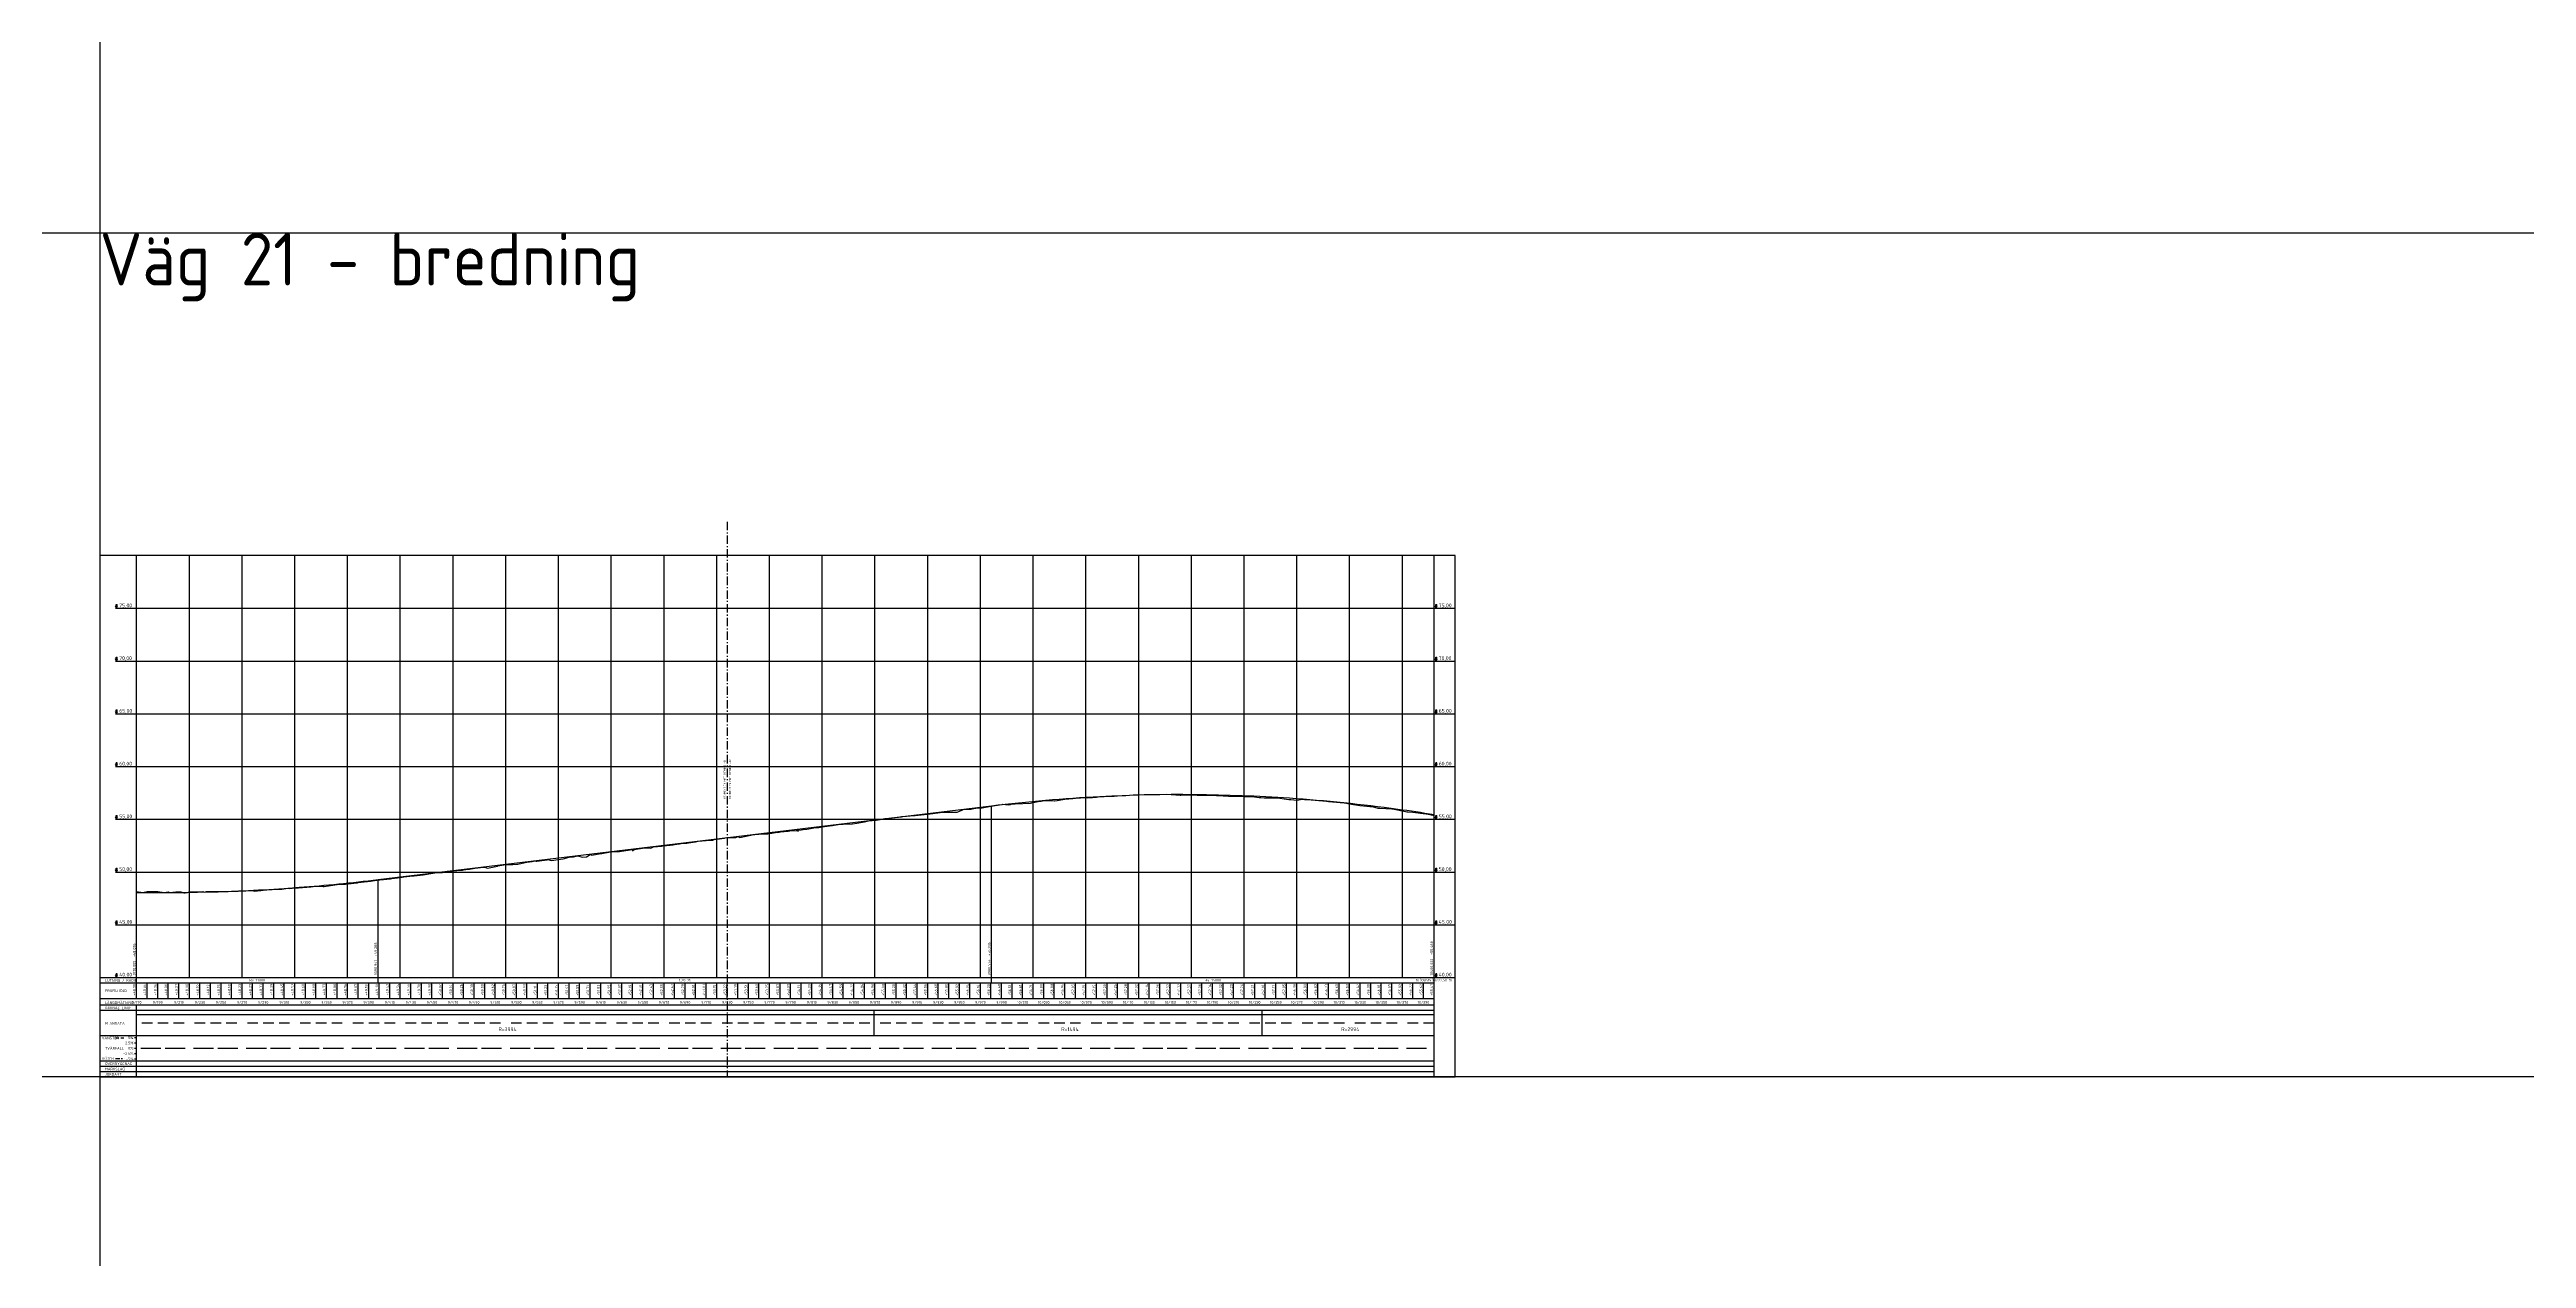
# Model space of a CAD drawing. Header units: metres. Extents: x 166122 to 177816, y 6220705 to 6231023.
# Drawn here: x 173250 to 175598, y 6228392 to 6229538 of the extents above; entities that cross this region are included whole.
import ezdxf
from ezdxf.enums import TextEntityAlignment as Align

# ---------------------------------------------------------------- set-up
doc = ezdxf.new("R2010")
doc.units = ezdxf.units.M
for name, pattern in [('AA_CENTER_8', [13, 8, -2, 1, -2]), ('CENTRUMLINJE', [27, 20, -3, 1, -3]), ('DIVIDE', [10, 4, -2, 0, -2, 0, -2]), ('STRECKAD_3', [5, 3, -2])]:
    doc.linetypes.add(name, pattern=pattern)
doc.layers.get('Defpoints').update_dxf_attribs({"color": 5})
for name, color, linetype in [('Konnektion', 6, 'AA_CENTER_8'), ('Konnektion txt', 7, 'Continuous'), ('M-362B', 4, 'Continuous'), ('M-364', 6, 'Continuous'), ('M-368-T', 1, 'Continuous'), ('M-368A', 7, 'Continuous'), ('M-368B', 251, 'Continuous'), ('M-368C', 7, 'CENTRUMLINJE')]:
    doc.layers.add(name, color=color, linetype=linetype)
doc.styles.add('ISO', font='iso.shx')
doc.styles.add('ISO-Anno-50', font='iso.shx', dxfattribs={"height": 5})
doc.styles.add('ISO35', font='ISO3098', dxfattribs={"height": 3.5})
doc.styles.add('P_ISO_25', font='iso.shx', dxfattribs={"height": 4})
doc.styles.add('P_ISO_35', font='ISO', dxfattribs={"height": 3.5})

msp = doc.modelspace()

# ---------------------------------------------------------------- linework, layer by layer
at = {"layer": 'Defpoints'}
msp.add_line((173297.1, 6230512.9), (173297.1, 6220705.1), dxfattribs=at)
msp.add_lwpolyline([(170892, 6229364.2), (177002, 6229364.2), (177002, 6228564.2), (170892, 6228564.2)], close=True, dxfattribs=at)
at = {"layer": 'Konnektion'}
msp.add_line((173892.1, 6229090.2), (173892.1, 6228563.6), dxfattribs=at)
at = {"layer": 'M-362B', "flags": 128}
msp.add_lwpolyline([(173332.1, 6228739.6), (173332.1, 6228739.6), (173338.1, 6228738.7), (173342.1, 6228739.7), (173347.5, 6228739.7), (173348.3, 6228739.7), (173348.6, 6228739.8), (173349.5, 6228739.7), (173352.1, 6228739.6), (173358.1, 6228738.9), (173362.1, 6228739.5), (173363.7, 6228738.8), (173369.4, 6228739.5), (173372, 6228739.3), (173372.5, 6228739.4), (173373.3, 6228739.4), (173374, 6228739.4), (173377, 6228738.5), (173378, 6228738.6), (173382.1, 6228739.5), (173390.1, 6228739.3), (173392.4, 6228739.4), (173394.8, 6228739.6), (173396.2, 6228739.2), (173398.4, 6228739.6), (173399.3, 6228739.6), (173400.6, 6228739.6), (173402.1, 6228739.7), (173404.7, 6228739.8), (173422.1, 6228740.1), (173422.3, 6228740), (173423.4, 6228740), (173427.4, 6228740.2), (173428.3, 6228740.2), (173433.4, 6228740.4), (173435.6, 6228740.5), (173442.1, 6228740.8), (173443.6, 6228740.1), (173450, 6228740.6), (173454.7, 6228741.3), (173455.5, 6228741.3), (173460.6, 6228741.5), (173462.1, 6228741.8), (173467.6, 6228741.8), (173469.8, 6228741.9), (173475.6, 6228742.8), (173476.7, 6228742.9), (173477.4, 6228742.6), (173482.1, 6228743.3), (173483.4, 6228743.1), (173485.7, 6228743.3), (173497.4, 6228744.1), (173502.1, 6228744.7), (173503.1, 6228744.8), (173504.1, 6228744.8), (173508.8, 6228744.5), (173509.8, 6228744.5), (173522.1, 6228746.3), (173529.7, 6228746.7), (173530.2, 6228746.8), (173531.3, 6228747), (173532.5, 6228747.1), (173540.8, 6228748), (173541.4, 6228748.1), (173542.1, 6228748.3), (173553.9, 6228749.5), (173555.7, 6228749.8), (173561.6, 6228750.8), (173562.1, 6228750.8), (173562.8, 6228750.9), (173572.8, 6228751.9), (173574, 6228752), (173582.1, 6228753.1), (173583.9, 6228753.4), (173584.8, 6228753.5), (173584.8, 6228753.5), (173585.3, 6228753.6), (173593.9, 6228754.5), (173595.2, 6228754.7), (173600.9, 6228755.3), (173602.1, 6228755.4), (173603.8, 6228755.6), (173614.7, 6228757.5), (173616.2, 6228757.7), (173622.1, 6228757.8), (173626.8, 6228758.9), (173627.4, 6228758.9), (173627.9, 6228759), (173628.4, 6228759.1), (173639.5, 6228759.9), (173641.2, 6228760.1), (173642.1, 6228760.2), (173646.3, 6228760.9), (173647.7, 6228761), (173654.5, 6228762.1), (173655.5, 6228762.3), (173658, 6228762.5), (173662.1, 6228762.7), (173664.6, 6228761.9), (173674.3, 6228763.8), (173674.5, 6228764.2), (173676.4, 6228764.4), (173682.1, 6228765.2), (173688.9, 6228765.2), (173692.9, 6228765.6), (173693.6, 6228765.6), (173702.1, 6228767.7), (173707, 6228768.3), (173708.4, 6228768.5), (173710, 6228768.7), (173710.9, 6228768.5), (173710.9, 6228768.5), (173711, 6228768.5), (173711.4, 6228768.6), (173721.2, 6228769.9), (173722.1, 6228770.1), (173725.4, 6228769), (173731.9, 6228770.1), (173736.5, 6228770.6), (173742.1, 6228772.4), (173743.9, 6228772.5), (173746.2, 6228772.7), (173748.8, 6228773.2), (173750.4, 6228773.4), (173754.6, 6228772.3), (173758.7, 6228772.6), (173762.1, 6228774.9), (173763.6, 6228774.3), (173772.1, 6228775.8), (173773.2, 6228775.9), (173781.4, 6228777.4), (173782.1, 6228777.4), (173789.1, 6228777.7), (173789.3, 6228777.7), (173789.3, 6228777.7), (173790, 6228777.8), (173802.1, 6228779.7), (173802.3, 6228778.2), (173803.7, 6228779.7), (173813.6, 6228781), (173815.3, 6228781.2), (173819.6, 6228780.9), (173822.1, 6228782.1), (173829.7, 6228782.6), (173831, 6228782.9), (173837.9, 6228783.6), (173840.7, 6228784), (173842.1, 6228784.4), (173846.7, 6228785), (173848.3, 6228785.2), (173852.1, 6228785.5), (173853.8, 6228785.7), (173855.3, 6228786), (173862.1, 6228786.9), (173864.5, 6228787.3), (173872, 6228788), (173874.3, 6228788.3), (173878.3, 6228788.5), (173879.5, 6228789.1), (173881.2, 6228789.4), (173882.1, 6228789.5), (173889.3, 6228790.3), (173890.2, 6228790.5), (173900.3, 6228790.8), (173902.1, 6228791.8), (173903.9, 6228791), (173917.3, 6228793.8), (173918.2, 6228793.8), (173922.1, 6228794.1), (173922.1, 6228794.1), (173923.5, 6228794.3), (173924.9, 6228794.5), (173928.2, 6228794.4), (173930.6, 6228794.5), (173939.7, 6228795.9), (173940, 6228795.8), (173941.4, 6228795.9), (173942.1, 6228796.4), (173942.6, 6228796.4), (173949.9, 6228797), (173950.5, 6228797.1), (173951.4, 6228797.2), (173957.6, 6228797.6), (173958.7, 6228798.2), (173958.7, 6228798.3), (173958.9, 6228796.6), (173959.5, 6228797.8), (173962.1, 6228798.3), (173964, 6228798.6), (173967.4, 6228798.8), (173969.4, 6228799.2), (173974.2, 6228800), (173979, 6228800.4), (173982.1, 6228800.9), (173989, 6228802.1), (173991, 6228802.3), (173991.7, 6228802.4), (173993.3, 6228802.7), (173997.2, 6228803.1), (174000.4, 6228803.5), (174000.5, 6228803.5), (174000.7, 6228803.5), (174002.1, 6228803.6), (174010.7, 6228804), (174014.9, 6228804.5), (174022.1, 6228805.9), (174026, 6228806.7), (174033.2, 6228807.5), (174040.8, 6228808.6), (174041.5, 6228808.7), (174041.6, 6228808.7), (174041.8, 6228808.8), (174042.1, 6228808.8), (174042.4, 6228808.8), (174057.2, 6228810.6), (174057.4, 6228810.7), (174061.5, 6228811.1), (174061.5, 6228811.1), (174062.1, 6228811.2), (174069.4, 6228811.9), (174069.7, 6228811.9), (174070.1, 6228811.9), (174081.6, 6228813.1), (174081.8, 6228813.2), (174082.1, 6228813.2), (174082.2, 6228813.2), (174089.2, 6228814.1), (174096.5, 6228814.9), (174096.8, 6228814.9), (174097, 6228814.9), (174102.1, 6228815), (174109.9, 6228815.1), (174111.6, 6228815.5), (174115.2, 6228817.3), (174115.5, 6228817.3), (174115.8, 6228817.4), (174122.1, 6228817.7), (174123.4, 6228817.8), (174124.3, 6228818.1), (174127.7, 6228818.7), (174130.5, 6228819.1), (174132.6, 6228819.2), (174133.7, 6228819.2), (174142.1, 6228820.6), (174152.5, 6228822.3), (174152.7, 6228822.3), (174153, 6228822.4), (174158.3, 6228821.9), (174160.6, 6228822.3), (174161.8, 6228822.7), (174162.1, 6228822.7), (174162.7, 6228822.7), (174163.3, 6228822.7), (174163.5, 6228822.8), (174163.8, 6228822.8), (174164.9, 6228822.9), (174179.5, 6228823.6), (174182.1, 6228824.1), (174186.8, 6228824.9), (174189.8, 6228825.5), (174192.2, 6228825.9), (174197.5, 6228826), (174202.1, 6228825.8), (174202.3, 6228825.8), (174204.9, 6228826.1), (174212.1, 6228827.2), (174216, 6228827.7), (174219.6, 6228828), (174222.1, 6228828.1), (174226.9, 6228828.4), (174231.7, 6228828.7), (174234, 6228828.5), (174238.3, 6228828.9), (174242.1, 6228829.3), (174245.6, 6228829.7), (174249.3, 6228829.8), (174255.7, 6228830.1), (174258.9, 6228830.2), (174262.1, 6228830.4), (174266.4, 6228830.7), (174268.8, 6228830.9), (174269.8, 6228830.9), (174276.9, 6228831.3), (174278.3, 6228831.4), (174282.1, 6228831.5), (174287.2, 6228831.6), (174288.1, 6228831.7), (174302.1, 6228831.8), (174308.2, 6228831.9), (174312.9, 6228831.7), (174321.4, 6228831.1), (174322.1, 6228831.1), (174326, 6228831.3), (174337.5, 6228831.1), (174340.5, 6228831.1), (174342.1, 6228831.1), (174347.9, 6228831), (174349.1, 6228831), (174362.1, 6228830.3), (174367.2, 6228830), (174368, 6228830), (174382.1, 6228829.7), (174391.8, 6228829.5), (174391.8, 6228829.5), (174396.2, 6228829), (174397.9, 6228828.9), (174401.2, 6228828.5), (174402.1, 6228828.5), (174404.4, 6228828.4), (174413.8, 6228828.4), (174422.1, 6228827.4), (174424.5, 6228827.1), (174426.5, 6228826.9), (174432.2, 6228826.2), (174437.5, 6228827.3), (174438.4, 6228827.2), (174439.3, 6228827.1), (174442.1, 6228826.9), (174460.3, 6228825.4), (174460.5, 6228825.4), (174460.7, 6228825.4), (174460.8, 6228825.4), (174461, 6228825.4), (174462.1, 6228825.2), (174476.8, 6228823.8), (174476.8, 6228823.8), (174476.9, 6228823.8), (174477.6, 6228823.7), (174482.1, 6228823), (174491.7, 6228821.4), (174498.4, 6228820.5), (174501.2, 6228820.4), (174502.1, 6228820.3), (174503.6, 6228820.2), (174509, 6228818.8), (174510.7, 6228818.7), (174522.1, 6228818), (174524.3, 6228817.8), (174535, 6228815.6), (174536.2, 6228815.3), (174537.6, 6228815.3), (174542.1, 6228814.8), (174551.9, 6228813.8), (174552.4, 6228813.6), (174556.6, 6228813.1), (174559.5, 6228812.5), (174562.1, 6228811.9)], dxfattribs=at)
at = {"layer": 'M-364', "flags": 128}
msp.add_lwpolyline([(173332.1, 6228738.9, 0.022653), (173486.3, 6228743.7, 0.01089), (173561, 6228751), (174142.6, 6228821, -0.016996), (174245.4, 6228829.9, -0.029957), (174425.1, 6228828.4, -0.016945), (174527.8, 6228817.9, -0.005586), (174562.1, 6228812.8), (174562.1, 6228819.1)], format="xyb", dxfattribs=at)
at = {"layer": 'M-368-T'}
for p, q in [((173314.1, 6229011.2), (173312.1, 6229011.2)), ((173313.1, 6229008.2), (173312.1, 6229010.2)), ((173314.1, 6229010.2), (173312.1, 6229010.2)), ((173313.1, 6229012.2), (173313.1, 6229010.2)), ((173313.1, 6229008.2), (173314.1, 6229010.2)), ((174565.1, 6229011.2), (174563.1, 6229011.2)), ((174564.1, 6229008.2), (174563.1, 6229010.2)), ((174565.1, 6229010.2), (174563.1, 6229010.2)), ((174564.1, 6229012.2), (174564.1, 6229010.2)), ((174564.1, 6229008.2), (174565.1, 6229010.2)), ((173314.1, 6228961.2), (173312.1, 6228961.2)), ((173313.1, 6228958.2), (173312.1, 6228960.2)), ((173314.1, 6228960.2), (173312.1, 6228960.2)), ((173313.1, 6228962.2), (173313.1, 6228960.2)), ((173313.1, 6228958.2), (173314.1, 6228960.2)), ((174565.1, 6228961.2), (174563.1, 6228961.2)), ((174564.1, 6228958.2), (174563.1, 6228960.2)), ((174565.1, 6228960.2), (174563.1, 6228960.2)), ((174564.1, 6228962.2), (174564.1, 6228960.2)), ((174564.1, 6228958.2), (174565.1, 6228960.2)), ((173314.1, 6228911.2), (173312.1, 6228911.2)), ((173313.1, 6228908.2), (173312.1, 6228910.2)), ((173314.1, 6228910.2), (173312.1, 6228910.2)), ((173313.1, 6228912.2), (173313.1, 6228910.2)), ((173313.1, 6228908.2), (173314.1, 6228910.2)), ((174565.1, 6228911.2), (174563.1, 6228911.2)), ((174564.1, 6228908.2), (174563.1, 6228910.2)), ((174565.1, 6228910.2), (174563.1, 6228910.2)), ((174564.1, 6228912.2), (174564.1, 6228910.2)), ((174564.1, 6228908.2), (174565.1, 6228910.2)), ((173314.1, 6228861.2), (173312.1, 6228861.2)), ((173313.1, 6228858.2), (173312.1, 6228860.2)), ((173314.1, 6228860.2), (173312.1, 6228860.2)), ((173313.1, 6228862.2), (173313.1, 6228860.2)), ((173313.1, 6228858.2), (173314.1, 6228860.2)), ((174565.1, 6228861.2), (174563.1, 6228861.2)), ((174564.1, 6228858.2), (174563.1, 6228860.2)), ((174565.1, 6228860.2), (174563.1, 6228860.2)), ((174564.1, 6228862.2), (174564.1, 6228860.2)), ((174564.1, 6228858.2), (174565.1, 6228860.2)), ((173314.1, 6228811.2), (173312.1, 6228811.2)), ((173313.1, 6228808.2), (173312.1, 6228810.2)), ((173314.1, 6228810.2), (173312.1, 6228810.2)), ((173313.1, 6228812.2), (173313.1, 6228810.2)), ((173313.1, 6228808.2), (173314.1, 6228810.2)), ((174565.1, 6228811.2), (174563.1, 6228811.2)), ((174564.1, 6228808.2), (174563.1, 6228810.2)), ((174565.1, 6228810.2), (174563.1, 6228810.2)), ((174564.1, 6228812.2), (174564.1, 6228810.2)), ((174564.1, 6228808.2), (174565.1, 6228810.2)), ((173314.1, 6228761.2), (173312.1, 6228761.2)), ((173313.1, 6228758.2), (173312.1, 6228760.2)), ((173314.1, 6228760.2), (173312.1, 6228760.2)), ((173313.1, 6228762.2), (173313.1, 6228760.2)), ((173313.1, 6228758.2), (173314.1, 6228760.2)), ((174565.1, 6228761.2), (174563.1, 6228761.2)), ((174564.1, 6228758.2), (174563.1, 6228760.2)), ((174565.1, 6228760.2), (174563.1, 6228760.2)), ((174564.1, 6228762.2), (174564.1, 6228760.2)), ((174564.1, 6228758.2), (174565.1, 6228760.2)), ((173314.1, 6228711.2), (173312.1, 6228711.2)), ((173313.1, 6228708.2), (173312.1, 6228710.2)), ((173314.1, 6228710.2), (173312.1, 6228710.2)), ((173313.1, 6228712.2), (173313.1, 6228710.2)), ((173313.1, 6228708.2), (173314.1, 6228710.2)), ((174565.1, 6228711.2), (174563.1, 6228711.2)), ((174564.1, 6228708.2), (174563.1, 6228710.2)), ((174565.1, 6228710.2), (174563.1, 6228710.2)), ((174564.1, 6228712.2), (174564.1, 6228710.2)), ((174564.1, 6228708.2), (174565.1, 6228710.2)), ((173313.1, 6228662.2), (173313.1, 6228660.2)), ((174564.1, 6228662.2), (174564.1, 6228660.2)), ((173314.1, 6228661.2), (173312.1, 6228661.2)), ((173313.1, 6228658.2), (173312.1, 6228660.2)), ((173314.1, 6228660.2), (173312.1, 6228660.2)), ((173313.1, 6228658.2), (173314.1, 6228660.2)), ((174565.1, 6228661.2), (174563.1, 6228661.2)), ((174564.1, 6228658.2), (174563.1, 6228660.2)), ((174565.1, 6228660.2), (174563.1, 6228660.2)), ((174564.1, 6228658.2), (174565.1, 6228660.2))]:
    msp.add_line(p, q, dxfattribs=at)
at = {"layer": 'M-368-T', "linetype": 'Continuous'}
for p, q in [((173561, 6228653.2), (173561, 6228658.2)), ((174142.6, 6228653.2), (174142.6, 6228658.2)), ((174562.1, 6228653.2), (174562.1, 6228658.2)), ((174562.1, 6228653.2), (174562.1, 6228658.2))]:
    msp.add_line(p, q, dxfattribs=at)
at = {"layer": 'M-368A'}
msp.add_lwpolyline([(173297.1, 6228564.2), (174582.1, 6228564.2), (174582.1, 6229058.2), (173297.1, 6229058.2), (173297.1, 6228564.2)], dxfattribs=at)
at = {"layer": 'M-368B'}
for p, q in [((173332.1, 6228658.2), (173332.1, 6229058.2)), ((173382.1, 6228658.2), (173382.1, 6229058.2)), ((173432.1, 6228658.2), (173432.1, 6229058.2)), ((173482.1, 6228658.2), (173482.1, 6229058.2)), ((173532.1, 6228658.2), (173532.1, 6229058.2)), ((173582.1, 6228658.2), (173582.1, 6229058.2)), ((173632.1, 6228658.2), (173632.1, 6229058.2)), ((173682.1, 6228658.2), (173682.1, 6229058.2)), ((173732.1, 6228658.2), (173732.1, 6229058.2)), ((173782.1, 6228658.2), (173782.1, 6229058.2)), ((173832.1, 6228658.2), (173832.1, 6229058.2)), ((173882.1, 6228658.2), (173882.1, 6229058.2)), ((173932.1, 6228658.2), (173932.1, 6229058.2)), ((173982.1, 6228658.2), (173982.1, 6229058.2)), ((174032.1, 6228658.2), (174032.1, 6229058.2)), ((174082.1, 6228658.2), (174082.1, 6229058.2)), ((174132.1, 6228658.2), (174132.1, 6229058.2)), ((174182.1, 6228658.2), (174182.1, 6229058.2)), ((174232.1, 6228658.2), (174232.1, 6229058.2)), ((174282.1, 6228658.2), (174282.1, 6229058.2)), ((174332.1, 6228658.2), (174332.1, 6229058.2)), ((174382.1, 6228658.2), (174382.1, 6229058.2)), ((174432.1, 6228658.2), (174432.1, 6229058.2)), ((174482.1, 6228658.2), (174482.1, 6229058.2)), ((174532.1, 6228658.2), (174532.1, 6229058.2)), ((174562.1, 6228564.2), (174562.1, 6229058.2)), ((173312.1, 6229008.2), (174582.1, 6229008.2)), ((173312.1, 6228958.2), (174582.1, 6228958.2)), ((173312.1, 6228908.2), (174582.1, 6228908.2)), ((173312.1, 6228858.2), (174582.1, 6228858.2)), ((173312.1, 6228808.2), (174582.1, 6228808.2)), ((174142.6, 6228658.2), (174142.6, 6228821)), ((174562.1, 6228658.2), (174562.1, 6228812.8)), ((174562.1, 6228658.2), (174562.1, 6228812.8)), ((173312.1, 6228758.2), (174582.1, 6228758.2)), ((173332.1, 6228658.2), (173332.1, 6228738.9)), ((173561, 6228658.2), (173561, 6228751)), ((173312.1, 6228708.2), (174582.1, 6228708.2)), ((173297.1, 6228658.2), (174582.1, 6228658.2)), ((173297.1, 6228653.2), (174562.1, 6228653.2)), ((173297.1, 6228638.2), (174562.1, 6228638.2)), ((173332.1, 6228638.2), (173332.1, 6228658.2)), ((173342.1, 6228638.2), (173342.1, 6228653.2)), ((173352.1, 6228638.2), (173352.1, 6228653.2)), ((173362.1, 6228638.2), (173362.1, 6228653.2)), ((173372.1, 6228638.2), (173372.1, 6228653.2)), ((173382.1, 6228638.2), (173382.1, 6228653.2)), ((173392.1, 6228638.2), (173392.1, 6228653.2)), ((173402.1, 6228638.2), (173402.1, 6228653.2)), ((173412.1, 6228638.2), (173412.1, 6228653.2)), ((173422.1, 6228638.2), (173422.1, 6228653.2)), ((173432.1, 6228638.2), (173432.1, 6228653.2)), ((173442.1, 6228638.2), (173442.1, 6228653.2)), ((173452.1, 6228638.2), (173452.1, 6228653.2)), ((173462.1, 6228638.2), (173462.1, 6228653.2)), ((173472.1, 6228638.2), (173472.1, 6228653.2)), ((173482.1, 6228638.2), (173482.1, 6228653.2)), ((173492.1, 6228638.2), (173492.1, 6228653.2)), ((173502.1, 6228638.2), (173502.1, 6228653.2)), ((173512.1, 6228638.2), (173512.1, 6228653.2)), ((173522.1, 6228638.2), (173522.1, 6228653.2)), ((173532.1, 6228638.2), (173532.1, 6228653.2)), ((173542.1, 6228638.2), (173542.1, 6228653.2)), ((173552.1, 6228638.2), (173552.1, 6228653.2)), ((173562.1, 6228638.2), (173562.1, 6228653.2)), ((173572.1, 6228638.2), (173572.1, 6228653.2)), ((173582.1, 6228638.2), (173582.1, 6228653.2)), ((173592.1, 6228638.2), (173592.1, 6228653.2)), ((173602.1, 6228638.2), (173602.1, 6228653.2)), ((173612.1, 6228638.2), (173612.1, 6228653.2)), ((173622.1, 6228638.2), (173622.1, 6228653.2)), ((173632.1, 6228638.2), (173632.1, 6228653.2)), ((173642.1, 6228638.2), (173642.1, 6228653.2)), ((173652.1, 6228638.2), (173652.1, 6228653.2)), ((173662.1, 6228638.2), (173662.1, 6228653.2)), ((173672.1, 6228638.2), (173672.1, 6228653.2)), ((173682.1, 6228638.2), (173682.1, 6228653.2)), ((173692.1, 6228638.2), (173692.1, 6228653.2)), ((173702.1, 6228638.2), (173702.1, 6228653.2)), ((173712.1, 6228638.2), (173712.1, 6228653.2)), ((173722.1, 6228638.2), (173722.1, 6228653.2)), ((173732.1, 6228638.2), (173732.1, 6228653.2)), ((173742.1, 6228638.2), (173742.1, 6228653.2)), ((173752.1, 6228638.2), (173752.1, 6228653.2)), ((173762.1, 6228638.2), (173762.1, 6228653.2)), ((173772.1, 6228638.2), (173772.1, 6228653.2)), ((173782.1, 6228638.2), (173782.1, 6228653.2)), ((173792.1, 6228638.2), (173792.1, 6228653.2)), ((173802.1, 6228638.2), (173802.1, 6228653.2)), ((173812.1, 6228638.2), (173812.1, 6228653.2)), ((173822.1, 6228638.2), (173822.1, 6228653.2)), ((173832.1, 6228638.2), (173832.1, 6228653.2)), ((173842.1, 6228638.2), (173842.1, 6228653.2)), ((173852.1, 6228638.2), (173852.1, 6228653.2)), ((173862.1, 6228638.2), (173862.1, 6228653.2)), ((173872.1, 6228638.2), (173872.1, 6228653.2)), ((173882.1, 6228638.2), (173882.1, 6228653.2)), ((173892.1, 6228638.2), (173892.1, 6228653.2)), ((173902.1, 6228638.2), (173902.1, 6228653.2)), ((173912.1, 6228638.2), (173912.1, 6228653.2)), ((173922.1, 6228638.2), (173922.1, 6228653.2)), ((173932.1, 6228638.2), (173932.1, 6228653.2)), ((173942.1, 6228638.2), (173942.1, 6228653.2)), ((173952.1, 6228638.2), (173952.1, 6228653.2)), ((173962.1, 6228638.2), (173962.1, 6228653.2)), ((173972.1, 6228638.2), (173972.1, 6228653.2)), ((173982.1, 6228638.2), (173982.1, 6228653.2)), ((173992.1, 6228638.2), (173992.1, 6228653.2)), ((174002.1, 6228638.2), (174002.1, 6228653.2)), ((174012.1, 6228638.2), (174012.1, 6228653.2)), ((174022.1, 6228638.2), (174022.1, 6228653.2)), ((174032.1, 6228638.2), (174032.1, 6228653.2)), ((174042.1, 6228638.2), (174042.1, 6228653.2)), ((174052.1, 6228638.2), (174052.1, 6228653.2)), ((174062.1, 6228638.2), (174062.1, 6228653.2)), ((174072.1, 6228638.2), (174072.1, 6228653.2)), ((174082.1, 6228638.2), (174082.1, 6228653.2)), ((174092.1, 6228638.2), (174092.1, 6228653.2)), ((174102.1, 6228638.2), (174102.1, 6228653.2)), ((174112.1, 6228638.2), (174112.1, 6228653.2)), ((174122.1, 6228638.2), (174122.1, 6228653.2)), ((174132.1, 6228638.2), (174132.1, 6228653.2)), ((174142.1, 6228638.2), (174142.1, 6228653.2)), ((174152.1, 6228638.2), (174152.1, 6228653.2)), ((174162.1, 6228638.2), (174162.1, 6228653.2)), ((174172.1, 6228638.2), (174172.1, 6228653.2)), ((174182.1, 6228638.2), (174182.1, 6228653.2)), ((174192.1, 6228638.2), (174192.1, 6228653.2)), ((174202.1, 6228638.2), (174202.1, 6228653.2)), ((174212.1, 6228638.2), (174212.1, 6228653.2)), ((174222.1, 6228638.2), (174222.1, 6228653.2)), ((174232.1, 6228638.2), (174232.1, 6228653.2)), ((174242.1, 6228638.2), (174242.1, 6228653.2)), ((174252.1, 6228638.2), (174252.1, 6228653.2)), ((174262.1, 6228638.2), (174262.1, 6228653.2)), ((174272.1, 6228638.2), (174272.1, 6228653.2)), ((174282.1, 6228638.2), (174282.1, 6228653.2)), ((174292.1, 6228638.2), (174292.1, 6228653.2)), ((174302.1, 6228638.2), (174302.1, 6228653.2)), ((174312.1, 6228638.2), (174312.1, 6228653.2)), ((174322.1, 6228638.2), (174322.1, 6228653.2)), ((174332.1, 6228638.2), (174332.1, 6228653.2)), ((174342.1, 6228638.2), (174342.1, 6228653.2)), ((174352.1, 6228638.2), (174352.1, 6228653.2)), ((174362.1, 6228638.2), (174362.1, 6228653.2)), ((174372.1, 6228638.2), (174372.1, 6228653.2)), ((174382.1, 6228638.2), (174382.1, 6228653.2)), ((174392.1, 6228638.2), (174392.1, 6228653.2)), ((174402.1, 6228638.2), (174402.1, 6228653.2)), ((174412.1, 6228638.2), (174412.1, 6228653.2)), ((174422.1, 6228638.2), (174422.1, 6228653.2)), ((174432.1, 6228638.2), (174432.1, 6228653.2)), ((174442.1, 6228638.2), (174442.1, 6228653.2)), ((174452.1, 6228638.2), (174452.1, 6228653.2)), ((174462.1, 6228638.2), (174462.1, 6228653.2)), ((174472.1, 6228638.2), (174472.1, 6228653.2)), ((174482.1, 6228638.2), (174482.1, 6228653.2)), ((174492.1, 6228638.2), (174492.1, 6228653.2)), ((174502.1, 6228638.2), (174502.1, 6228653.2)), ((174512.1, 6228638.2), (174512.1, 6228653.2)), ((174522.1, 6228638.2), (174522.1, 6228653.2)), ((174532.1, 6228638.2), (174532.1, 6228653.2)), ((174542.1, 6228638.2), (174542.1, 6228653.2)), ((174552.1, 6228638.2), (174552.1, 6228653.2)), ((174562.1, 6228638.2), (174562.1, 6228653.2)), ((173297.1, 6228632.2), (174562.1, 6228632.2)), ((173297.1, 6228627.2), (174562.1, 6228627.2)), ((173332.1, 6228564.2), (173332.1, 6228632.2)), ((174031.2, 6228603.2), (174031.2, 6228627.2)), ((174399.2, 6228603.2), (174399.2, 6228627.2)), ((173297.1, 6228603.2), (174562.1, 6228603.2)), ((173330.1, 6228601.2), (173332.1, 6228601.2)), ((173330.1, 6228596.2), (173332.1, 6228596.2)), ((173330.1, 6228591.2), (173332.1, 6228591.2)), ((173297.1, 6228579.2), (174562.1, 6228579.2)), ((173297.1, 6228574.2), (174562.1, 6228574.2)), ((173297.1, 6228569.2), (174562.1, 6228569.2)), ((173330.1, 6228586.2), (173332.1, 6228586.2)), ((173330.1, 6228581.2), (173332.1, 6228581.2))]:
    msp.add_line(p, q, dxfattribs=at)
at = {"layer": 'M-368B', "linetype": 'STRECKAD_3'}
msp.add_line((173312.1, 6228600.9), (173322.1, 6228600.9), dxfattribs=at)
at = {"layer": 'M-368B', "linetype": 'DIVIDE'}
msp.add_line((173312.1, 6228581.3), (173322.1, 6228581.3), dxfattribs=at)
at = {"layer": 'M-368B'}
msp.add_lwpolyline([(173332.1, 6228623.2), (174031.2, 6228623.2), (174399.2, 6228623.2), (174562.1, 6228623.2)], dxfattribs=at)
at = {"layer": 'M-368C'}
for p, q in [((173337.1, 6228615.2), (173347.1, 6228615.2)), ((173352.1, 6228615.2), (173362.1, 6228615.2)), ((173367.1, 6228615.2), (173377.1, 6228615.2)), ((173387.1, 6228615.2), (173397.1, 6228615.2)), ((173402.1, 6228615.2), (173412.1, 6228615.2)), ((173417.1, 6228615.2), (173427.1, 6228615.2)), ((173437.1, 6228615.2), (173447.1, 6228615.2)), ((173452.1, 6228615.2), (173462.1, 6228615.2)), ((173467.1, 6228615.2), (173477.1, 6228615.2)), ((173487.1, 6228615.2), (173497.1, 6228615.2)), ((173502.1, 6228615.2), (173512.1, 6228615.2)), ((173517.1, 6228615.2), (173527.1, 6228615.2)), ((173537.1, 6228615.2), (173547.1, 6228615.2)), ((173552.1, 6228615.2), (173562.1, 6228615.2)), ((173567.1, 6228615.2), (173577.1, 6228615.2)), ((173587.1, 6228615.2), (173597.1, 6228615.2)), ((173602.1, 6228615.2), (173612.1, 6228615.2)), ((173617.1, 6228615.2), (173627.1, 6228615.2)), ((173637.1, 6228615.2), (173647.1, 6228615.2)), ((173652.1, 6228615.2), (173662.1, 6228615.2)), ((173667.1, 6228615.2), (173677.1, 6228615.2)), ((173687.1, 6228615.2), (173697.1, 6228615.2)), ((173702.1, 6228615.2), (173712.1, 6228615.2)), ((173717.1, 6228615.2), (173727.1, 6228615.2)), ((173737.1, 6228615.2), (173747.1, 6228615.2)), ((173752.1, 6228615.2), (173762.1, 6228615.2)), ((173767.1, 6228615.2), (173777.1, 6228615.2)), ((173787.1, 6228615.2), (173797.1, 6228615.2)), ((173802.1, 6228615.2), (173812.1, 6228615.2)), ((173817.1, 6228615.2), (173827.1, 6228615.2)), ((173837.1, 6228615.2), (173847.1, 6228615.2)), ((173852.1, 6228615.2), (173862.1, 6228615.2)), ((173867.1, 6228615.2), (173877.1, 6228615.2)), ((173887.1, 6228615.2), (173897.1, 6228615.2)), ((173902.1, 6228615.2), (173912.1, 6228615.2)), ((173917.1, 6228615.2), (173927.1, 6228615.2)), ((173937.1, 6228615.2), (173947.1, 6228615.2)), ((173952.1, 6228615.2), (173962.1, 6228615.2)), ((173967.1, 6228615.2), (173977.1, 6228615.2)), ((173987.1, 6228615.2), (173997.1, 6228615.2)), ((174002.1, 6228615.2), (174012.1, 6228615.2)), ((174017.1, 6228615.2), (174027.1, 6228615.2)), ((174037.1, 6228615.2), (174047.1, 6228615.2)), ((174052.1, 6228615.2), (174062.1, 6228615.2)), ((174067.1, 6228615.2), (174077.1, 6228615.2)), ((174087.1, 6228615.2), (174097.1, 6228615.2)), ((174102.1, 6228615.2), (174112.1, 6228615.2)), ((174117.1, 6228615.2), (174127.1, 6228615.2)), ((174137.1, 6228615.2), (174147.1, 6228615.2)), ((174152.1, 6228615.2), (174162.1, 6228615.2)), ((174167.1, 6228615.2), (174177.1, 6228615.2)), ((174187.1, 6228615.2), (174197.1, 6228615.2)), ((174202.1, 6228615.2), (174212.1, 6228615.2)), ((174217.1, 6228615.2), (174227.1, 6228615.2)), ((174237.1, 6228615.2), (174247.1, 6228615.2)), ((174252.1, 6228615.2), (174262.1, 6228615.2)), ((174267.1, 6228615.2), (174277.1, 6228615.2)), ((174287.1, 6228615.2), (174297.1, 6228615.2)), ((174302.1, 6228615.2), (174312.1, 6228615.2)), ((174317.1, 6228615.2), (174327.1, 6228615.2)), ((174337.1, 6228615.2), (174347.1, 6228615.2)), ((174352.1, 6228615.2), (174362.1, 6228615.2)), ((174367.1, 6228615.2), (174377.1, 6228615.2)), ((174387.1, 6228615.2), (174397.1, 6228615.2)), ((174402.1, 6228615.2), (174412.1, 6228615.2)), ((174417.1, 6228615.2), (174427.1, 6228615.2)), ((174437.1, 6228615.2), (174447.1, 6228615.2)), ((174452.1, 6228615.2), (174462.1, 6228615.2)), ((174467.1, 6228615.2), (174477.1, 6228615.2)), ((174487.1, 6228615.2), (174497.1, 6228615.2)), ((174502.1, 6228615.2), (174512.1, 6228615.2)), ((174517.1, 6228615.2), (174527.1, 6228615.2)), ((174537.1, 6228615.2), (174547.1, 6228615.2)), ((174552.1, 6228615.2), (174562.1, 6228615.2)), ((173336.1, 6228591.2), (173355.1, 6228591.2)), ((173359.1, 6228591.2), (173378.1, 6228591.2)), ((173386.1, 6228591.2), (173405.1, 6228591.2)), ((173409.1, 6228591.2), (173428.1, 6228591.2)), ((173436.1, 6228591.2), (173455.1, 6228591.2)), ((173459.1, 6228591.2), (173478.1, 6228591.2)), ((173486.1, 6228591.2), (173505.1, 6228591.2)), ((173509.1, 6228591.2), (173528.1, 6228591.2)), ((173536.1, 6228591.2), (173555.1, 6228591.2)), ((173559.1, 6228591.2), (173578.1, 6228591.2)), ((173586.1, 6228591.2), (173605.1, 6228591.2)), ((173609.1, 6228591.2), (173628.1, 6228591.2)), ((173636.1, 6228591.2), (173655.1, 6228591.2)), ((173659.1, 6228591.2), (173678.1, 6228591.2)), ((173686.1, 6228591.2), (173705.1, 6228591.2)), ((173709.1, 6228591.2), (173728.1, 6228591.2)), ((173736.1, 6228591.2), (173755.1, 6228591.2)), ((173759.1, 6228591.2), (173778.1, 6228591.2)), ((173786.1, 6228591.2), (173805.1, 6228591.2)), ((173809.1, 6228591.2), (173828.1, 6228591.2)), ((173836.1, 6228591.2), (173855.1, 6228591.2)), ((173859.1, 6228591.2), (173878.1, 6228591.2)), ((173886.1, 6228591.2), (173905.1, 6228591.2)), ((173909.1, 6228591.2), (173928.1, 6228591.2)), ((173936.1, 6228591.2), (173955.1, 6228591.2)), ((173959.1, 6228591.2), (173978.1, 6228591.2)), ((173986.1, 6228591.2), (174005.1, 6228591.2)), ((174009.1, 6228591.2), (174028.1, 6228591.2)), ((174036.1, 6228591.2), (174055.1, 6228591.2)), ((174059.1, 6228591.2), (174078.1, 6228591.2)), ((174086.1, 6228591.2), (174105.1, 6228591.2)), ((174109.1, 6228591.2), (174128.1, 6228591.2)), ((174136.1, 6228591.2), (174155.1, 6228591.2)), ((174159.1, 6228591.2), (174178.1, 6228591.2)), ((174186.1, 6228591.2), (174205.1, 6228591.2)), ((174209.1, 6228591.2), (174228.1, 6228591.2)), ((174236.1, 6228591.2), (174255.1, 6228591.2)), ((174259.1, 6228591.2), (174278.1, 6228591.2)), ((174286.1, 6228591.2), (174305.1, 6228591.2)), ((174309.1, 6228591.2), (174328.1, 6228591.2)), ((174336.1, 6228591.2), (174355.1, 6228591.2)), ((174359.1, 6228591.2), (174378.1, 6228591.2)), ((174386.1, 6228591.2), (174405.1, 6228591.2)), ((174409.1, 6228591.2), (174428.1, 6228591.2)), ((174436.1, 6228591.2), (174455.1, 6228591.2)), ((174459.1, 6228591.2), (174478.1, 6228591.2)), ((174486.1, 6228591.2), (174505.1, 6228591.2)), ((174509.1, 6228591.2), (174528.1, 6228591.2)), ((174536.1, 6228591.2), (174555.1, 6228591.2))]:
    msp.add_line(p, q, dxfattribs=at)

# ---------------------------------------------------------------- texts
at = {"layer": 'Defpoints', "color": 7, "style": 'ISO-Anno-50'}
msp.add_text('Väg 21 - bredning', height=50, dxfattribs=at).set_placement((173297.1, 6229364.2), align=Align.TOP_LEFT)
at = {"layer": 'Konnektion txt', "style": 'ISO'}
for s, p in [('KONNEKTION MOT RITNING -01', (173890.4, 6228827.6)), ('KONNEKTION MOT RITNING -02', (173895.5, 6228827.6))]:
    msp.add_text(s, height=1.75, rotation=89.9789, dxfattribs=at).set_placement(p)
at = {"layer": 'M-368-T', "style": 'P_ISO_35'}
for s, p in [('75,00', (173315.6, 6229009.2)), ('75,00', (174566.6, 6229009.2)), ('70,00', (173315.6, 6228959.2)), ('70,00', (174566.6, 6228959.2)), ('65,00', (173315.6, 6228909.2)), ('65,00', (174566.6, 6228909.2)), ('60,00', (173315.6, 6228859.2)), ('60,00', (174566.6, 6228859.2)), ('55,00', (173315.6, 6228809.2)), ('55,00', (174566.6, 6228809.2)), ('50,00', (173315.6, 6228759.2)), ('50,00', (174566.6, 6228759.2)), ('45,00', (173315.6, 6228709.2)), ('45,00', (174566.6, 6228709.2)), ('40,00', (173315.6, 6228659.2)), ('40,00', (174566.6, 6228659.2))]:
    msp.add_text(s, height=3.5, dxfattribs=at).set_placement(p)
at = {"layer": 'M-368-T', "style": 'P_ISO_25'}
for s, p in [('9398,941  +49,288', (173560, 6228660.2)), ('9980,574  +56,286', (174141.6, 6228660.2)), ('10400,000  +55,468', (174561.1, 6228660.2)), ('10400,000  +55,468', (174561.1, 6228660.2)), ('9170,000  +48,076', (173331.1, 6228660.2)), ('+48,08', (173331.1, 6228641.2)), ('+48,06', (173341.1, 6228641.2)), ('+48,06', (173351.1, 6228641.2)), ('+48,06', (173361.1, 6228641.2)), ('+48,07', (173371.1, 6228641.2)), ('+48,08', (173381.1, 6228641.2)), ('+48,10', (173391.1, 6228641.2)), ('+48,12', (173401.1, 6228641.2)), ('+48,15', (173411.1, 6228641.2)), ('+48,18', (173421.1, 6228641.2)), ('+48,23', (173431.1, 6228641.2)), ('+48,27', (173441.1, 6228641.2)), ('+48,33', (173451.1, 6228641.2)), ('+48,39', (173461.1, 6228641.2)), ('+48,45', (173471.1, 6228641.2)), ('+48,52', (173481.1, 6228641.2)), ('+48,60', (173491.1, 6228641.2)), ('+48,68', (173501.1, 6228641.2)), ('+48,77', (173511.1, 6228641.2)), ('+48,86', (173521.1, 6228641.2)), ('+48,96', (173531.1, 6228641.2)), ('+49,07', (173541.1, 6228641.2)), ('+49,18', (173551.1, 6228641.2)), ('+49,30', (173561.1, 6228641.2)), ('+49,42', (173571.1, 6228641.2)), ('+49,54', (173581.1, 6228641.2)), ('+49,66', (173591.1, 6228641.2)), ('+49,78', (173601.1, 6228641.2)), ('+49,90', (173611.1, 6228641.2)), ('+50,02', (173621.1, 6228641.2)), ('+50,14', (173631.1, 6228641.2)), ('+50,26', (173641.1, 6228641.2)), ('+50,38', (173651.1, 6228641.2)), ('+50,50', (173661.1, 6228641.2)), ('+50,62', (173671.1, 6228641.2)), ('+50,74', (173681.1, 6228641.2)), ('+50,87', (173691.1, 6228641.2)), ('+50,99', (173701.1, 6228641.2)), ('+51,11', (173711.1, 6228641.2)), ('+51,23', (173721.1, 6228641.2)), ('+51,35', (173731.1, 6228641.2)), ('+51,47', (173741.1, 6228641.2)), ('+51,59', (173751.1, 6228641.2)), ('+51,71', (173761.1, 6228641.2)), ('+51,83', (173771.1, 6228641.2)), ('+51,95', (173781.1, 6228641.2)), ('+52,07', (173791.1, 6228641.2)), ('+52,19', (173801.1, 6228641.2)), ('+52,31', (173811.1, 6228641.2)), ('+52,43', (173821.1, 6228641.2)), ('+52,55', (173831.1, 6228641.2)), ('+52,67', (173841.1, 6228641.2)), ('+52,79', (173851.1, 6228641.2)), ('+52,91', (173861.1, 6228641.2)), ('+53,03', (173871.1, 6228641.2)), ('+53,15', (173881.1, 6228641.2)), ('+53,27', (173891.1, 6228641.2)), ('+53,39', (173901.1, 6228641.2)), ('+53,51', (173911.1, 6228641.2)), ('+53,63', (173921.1, 6228641.2)), ('+53,75', (173931.1, 6228641.2)), ('+53,87', (173941.1, 6228641.2)), ('+53,99', (173951.1, 6228641.2)), ('+54,11', (173961.1, 6228641.2)), ('+54,23', (173971.1, 6228641.2)), ('+54,35', (173981.1, 6228641.2)), ('+54,47', (173991.1, 6228641.2)), ('+54,59', (174001.1, 6228641.2)), ('+54,72', (174011.1, 6228641.2)), ('+54,84', (174021.1, 6228641.2)), ('+54,96', (174031.1, 6228641.2)), ('+55,08', (174041.1, 6228641.2)), ('+55,20', (174051.1, 6228641.2)), ('+55,32', (174061.1, 6228641.2)), ('+55,44', (174071.1, 6228641.2)), ('+55,56', (174081.1, 6228641.2)), ('+55,68', (174091.1, 6228641.2)), ('+55,80', (174101.1, 6228641.2)), ('+55,92', (174111.1, 6228641.2)), ('+56,04', (174121.1, 6228641.2)), ('+56,16', (174131.1, 6228641.2)), ('+56,28', (174141.1, 6228641.2)), ('+56,40', (174151.1, 6228641.2)), ('+56,51', (174161.1, 6228641.2)), ('+56,61', (174171.1, 6228641.2)), ('+56,71', (174181.1, 6228641.2)), ('+56,80', (174191.1, 6228641.2)), ('+56,88', (174201.1, 6228641.2)), ('+56,96', (174211.1, 6228641.2)), ('+57,03', (174221.1, 6228641.2)), ('+57,10', (174231.1, 6228641.2)), ('+57,15', (174241.1, 6228641.2)), ('+57,20', (174251.1, 6228641.2)), ('+57,25', (174261.1, 6228641.2)), ('+57,28', (174271.1, 6228641.2)), ('+57,32', (174281.1, 6228641.2)), ('+57,34', (174291.1, 6228641.2)), ('+57,36', (174301.1, 6228641.2)), ('+57,37', (174311.1, 6228641.2)), ('+57,37', (174321.1, 6228641.2)), ('+57,37', (174331.1, 6228641.2)), ('+57,36', (174341.1, 6228641.2)), ('+57,34', (174351.1, 6228641.2)), ('+57,32', (174361.1, 6228641.2)), ('+57,29', (174371.1, 6228641.2)), ('+57,26', (174381.1, 6228641.2)), ('+57,21', (174391.1, 6228641.2)), ('+57,16', (174401.1, 6228641.2)), ('+57,11', (174411.1, 6228641.2)), ('+57,05', (174421.1, 6228641.2)), ('+56,98', (174431.1, 6228641.2)), ('+56,90', (174441.1, 6228641.2)), ('+56,82', (174451.1, 6228641.2)), ('+56,73', (174461.1, 6228641.2)), ('+56,63', (174471.1, 6228641.2)), ('+56,53', (174481.1, 6228641.2)), ('+56,42', (174491.1, 6228641.2)), ('+56,30', (174501.1, 6228641.2)), ('+56,18', (174511.1, 6228641.2)), ('+56,05', (174521.1, 6228641.2)), ('+55,92', (174531.1, 6228641.2)), ('+55,77', (174541.1, 6228641.2)), ('+55,62', (174551.1, 6228641.2)), ('+55,47', (174561.1, 6228641.2))]:
    msp.add_text(s, height=2.5, rotation=90, dxfattribs=at).set_placement(p)
at = {"layer": 'M-368-T', "linetype": 'Continuous', "style": 'P_ISO_25'}
for s, p in [('LUTNING / RADIE', (173302.1, 6228654.2)), ('PROFILHÖJD', (173302.1, 6228644.4)), ('LÄNGDMÄTNING', (173302.1, 6228633.2)), ('RÄKNAD LINJE', (173302.1, 6228628.2)), ('PLANDATA', (173302.1, 6228613.4)), ('VÄNSTER', (173299.1, 6228599.7)), ('TVÄRFALL', (173302.1, 6228589.9)), ('HÖGER', (173299.1, 6228580.2)), ('JORDART', (173302.1, 6228565.2)), ('ÖVERBYGGNAD', (173302.1, 6228575.2)), ('MARKSLAG', (173302.1, 6228570.2))]:
    msp.add_text(s, height=2.5, dxfattribs=at).set_placement(p)
for s, p in [('Rv 17000', (173446.5, 6228655.7)), ('1,20 %', (173851.8, 6228655.7)), ('Rv 15000', (174352.4, 6228655.7)), ('1630851938777,60 %', (174562.1, 6228655.7))]:
    msp.add_text(s, height=2.5, dxfattribs=at).set_placement(p, align=Align.MIDDLE_CENTER)
at = {"layer": 'M-368-T', "style": 'P_ISO_25'}
for s, p in [('9/170', (173332.1, 6228633.4)), ('9/190', (173352.1, 6228633.4)), ('9/210', (173372.1, 6228633.4)), ('9/230', (173392.1, 6228633.4)), ('9/250', (173412.1, 6228633.4)), ('9/270', (173432.1, 6228633.4)), ('9/290', (173452.1, 6228633.4)), ('9/310', (173472.1, 6228633.4)), ('9/330', (173492.1, 6228633.4)), ('9/350', (173512.1, 6228633.4)), ('9/370', (173532.1, 6228633.4)), ('9/390', (173552.1, 6228633.4)), ('9/410', (173572.1, 6228633.4)), ('9/430', (173592.1, 6228633.4)), ('9/450', (173612.1, 6228633.4)), ('9/470', (173632.1, 6228633.4)), ('9/490', (173652.1, 6228633.4)), ('9/510', (173672.1, 6228633.4)), ('9/530', (173692.1, 6228633.4)), ('9/550', (173712.1, 6228633.4)), ('9/570', (173732.1, 6228633.4)), ('9/590', (173752.1, 6228633.4)), ('9/610', (173772.1, 6228633.4)), ('9/630', (173792.1, 6228633.4)), ('9/650', (173812.1, 6228633.4)), ('9/670', (173832.1, 6228633.4)), ('9/690', (173852.1, 6228633.4)), ('9/710', (173872.1, 6228633.4)), ('9/730', (173892.1, 6228633.4)), ('9/750', (173912.1, 6228633.4)), ('9/770', (173932.1, 6228633.4)), ('9/790', (173952.1, 6228633.4)), ('9/810', (173972.1, 6228633.4)), ('9/830', (173992.1, 6228633.4)), ('9/850', (174012.1, 6228633.4)), ('9/870', (174032.1, 6228633.4)), ('9/890', (174052.1, 6228633.4)), ('9/910', (174072.1, 6228633.4)), ('9/930', (174092.1, 6228633.4)), ('9/950', (174112.1, 6228633.4)), ('9/970', (174132.1, 6228633.4)), ('9/990', (174152.1, 6228633.4)), ('10/010', (174172.1, 6228633.4)), ('10/030', (174192.1, 6228633.4)), ('10/050', (174212.1, 6228633.4)), ('10/070', (174232.1, 6228633.4)), ('10/090', (174252.1, 6228633.4)), ('10/110', (174272.1, 6228633.4)), ('10/130', (174292.1, 6228633.4)), ('10/150', (174312.1, 6228633.4)), ('10/170', (174332.1, 6228633.4)), ('10/190', (174352.1, 6228633.4)), ('10/210', (174372.1, 6228633.4)), ('10/230', (174392.1, 6228633.4)), ('10/250', (174412.1, 6228633.4)), ('10/270', (174432.1, 6228633.4)), ('10/290', (174452.1, 6228633.4)), ('10/310', (174472.1, 6228633.4)), ('10/330', (174492.1, 6228633.4)), ('10/350', (174512.1, 6228633.4)), ('10/370', (174532.1, 6228633.4)), ('10/390', (174552.1, 6228633.4))]:
    msp.add_text(s, height=2.5, dxfattribs=at).set_placement(p, align=Align.CENTER)
at = {"layer": 'M-368-T', "linetype": 'Continuous', "style": 'P_ISO_25'}
for s, p in [('2.5%', (173329.1, 6228594.9)), ('5%', (173329.1, 6228599.9)), ('0%', (173329.1, 6228589.9)), ('-2.5%', (173329.1, 6228584.9)), ('-5%', (173329.1, 6228579.9))]:
    msp.add_text(s, height=2.5, dxfattribs=at).set_placement(p, align=Align.RIGHT)
at = {"layer": 'M-368-T', "color": 7, "style": 'ISO35'}
for s, p in [('R=3994', (173675.1, 6228607.4)), ('R=1494', (174208.7, 6228607.4)), ('R=2994', (174474.1, 6228607.4))]:
    msp.add_text(s, height=3.5, dxfattribs=at).set_placement(p)

doc.saveas('drawing.dxf')
